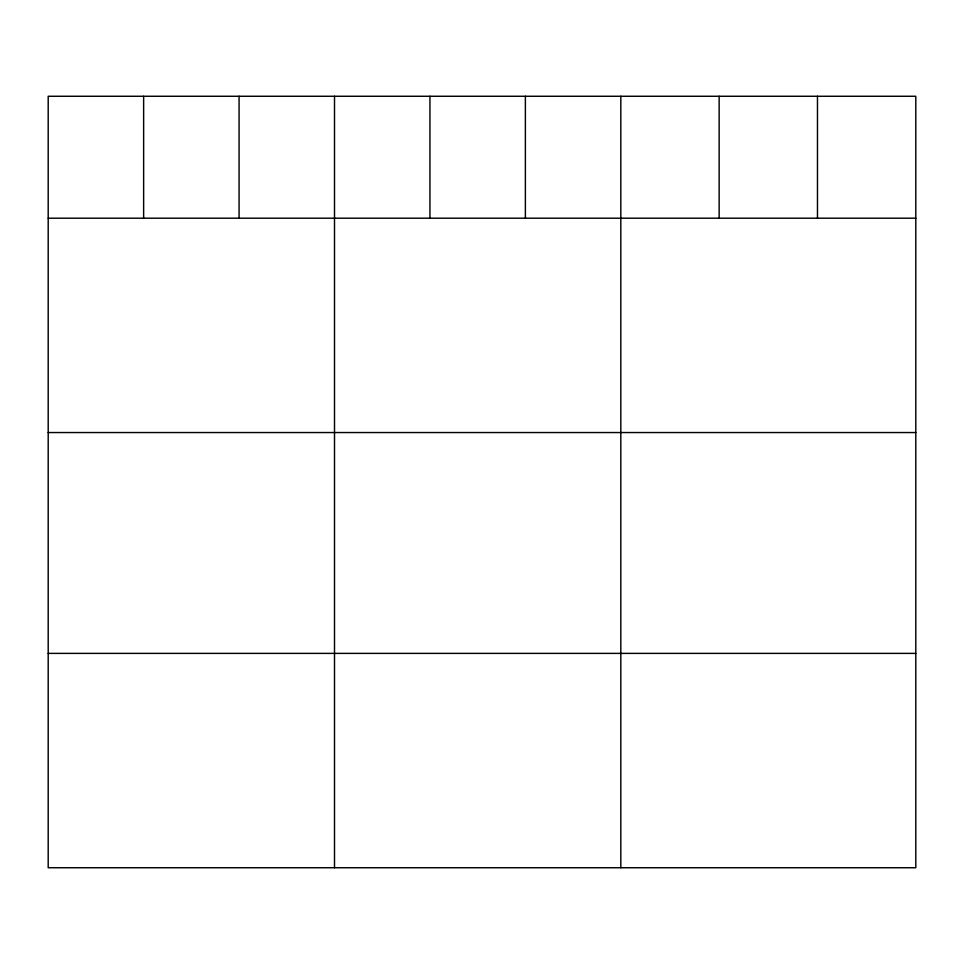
<?xml version="1.0" encoding="UTF-8"?>
<svg xmlns="http://www.w3.org/2000/svg" width="964" height="964" viewBox="0 0 964 964"><rect width="100%" height="100%" fill="white"/><g stroke="black" fill="none" stroke-linecap="round" stroke-linejoin="round"><path stroke-width="1.45" d="M915.8 218.201L915.8 867.733L48.2 867.733L48.2 96.267L915.8 96.267L915.8 218.201L48.2 218.201M48.2 432.547L915.8 432.547M48.2 653.387L915.8 653.387M817.472 96.267L817.472 218.201M719.144 96.267L719.144 218.201M620.816 96.267L620.816 867.733M525.38 96.267L525.38 218.201M429.944 96.267L429.944 218.201M334.508 96.267L334.508 867.733M239.072 96.267L239.072 218.201M143.636 96.267L143.636 218.201"/></g></svg>
